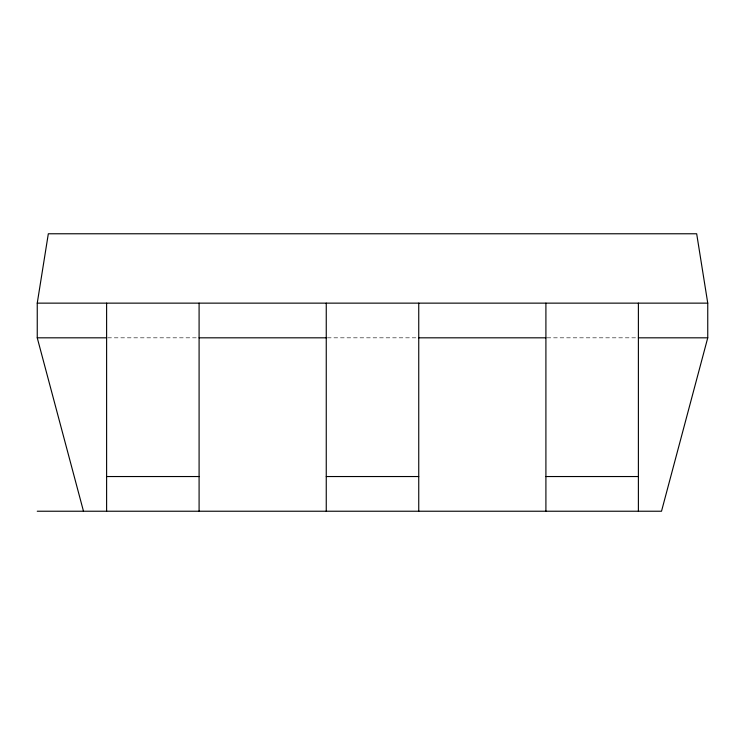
<?xml version="1.0" encoding="UTF-8"?>
<svg xmlns="http://www.w3.org/2000/svg" width="745" height="745" viewBox="0 0 745 745"><rect width="100%" height="100%" fill="white"/><g stroke="black" fill="none" stroke-linecap="round" stroke-linejoin="round"><path stroke-width="0.56" stroke-dasharray="3.73 2.79" d="M107.764 337.82L197.937 337.82M327.418 337.82L417.582 337.82M547.063 337.82L637.236 337.82"/><path stroke-width="1.12" d="M83.487 511.228L37.25 337.82L37.25 303.14L48.323 233.772L696.677 233.772L707.75 303.14L707.75 337.82L661.513 511.228L37.25 511.228M37.25 303.14L707.75 303.14M37.25 337.82L106.61 337.82M199.092 337.82L326.254 337.82M418.746 337.82L545.908 337.82M638.39 337.82L707.75 337.82M106.61 476.539L199.092 476.539M326.254 476.539L418.746 476.539M545.908 476.539L638.39 476.539M638.39 303.14L638.39 511.228M545.908 303.14L545.908 511.228M418.746 303.14L418.746 511.228M326.254 303.14L326.254 511.228M199.092 303.14L199.092 511.228M106.61 303.14L106.61 511.228"/></g></svg>
